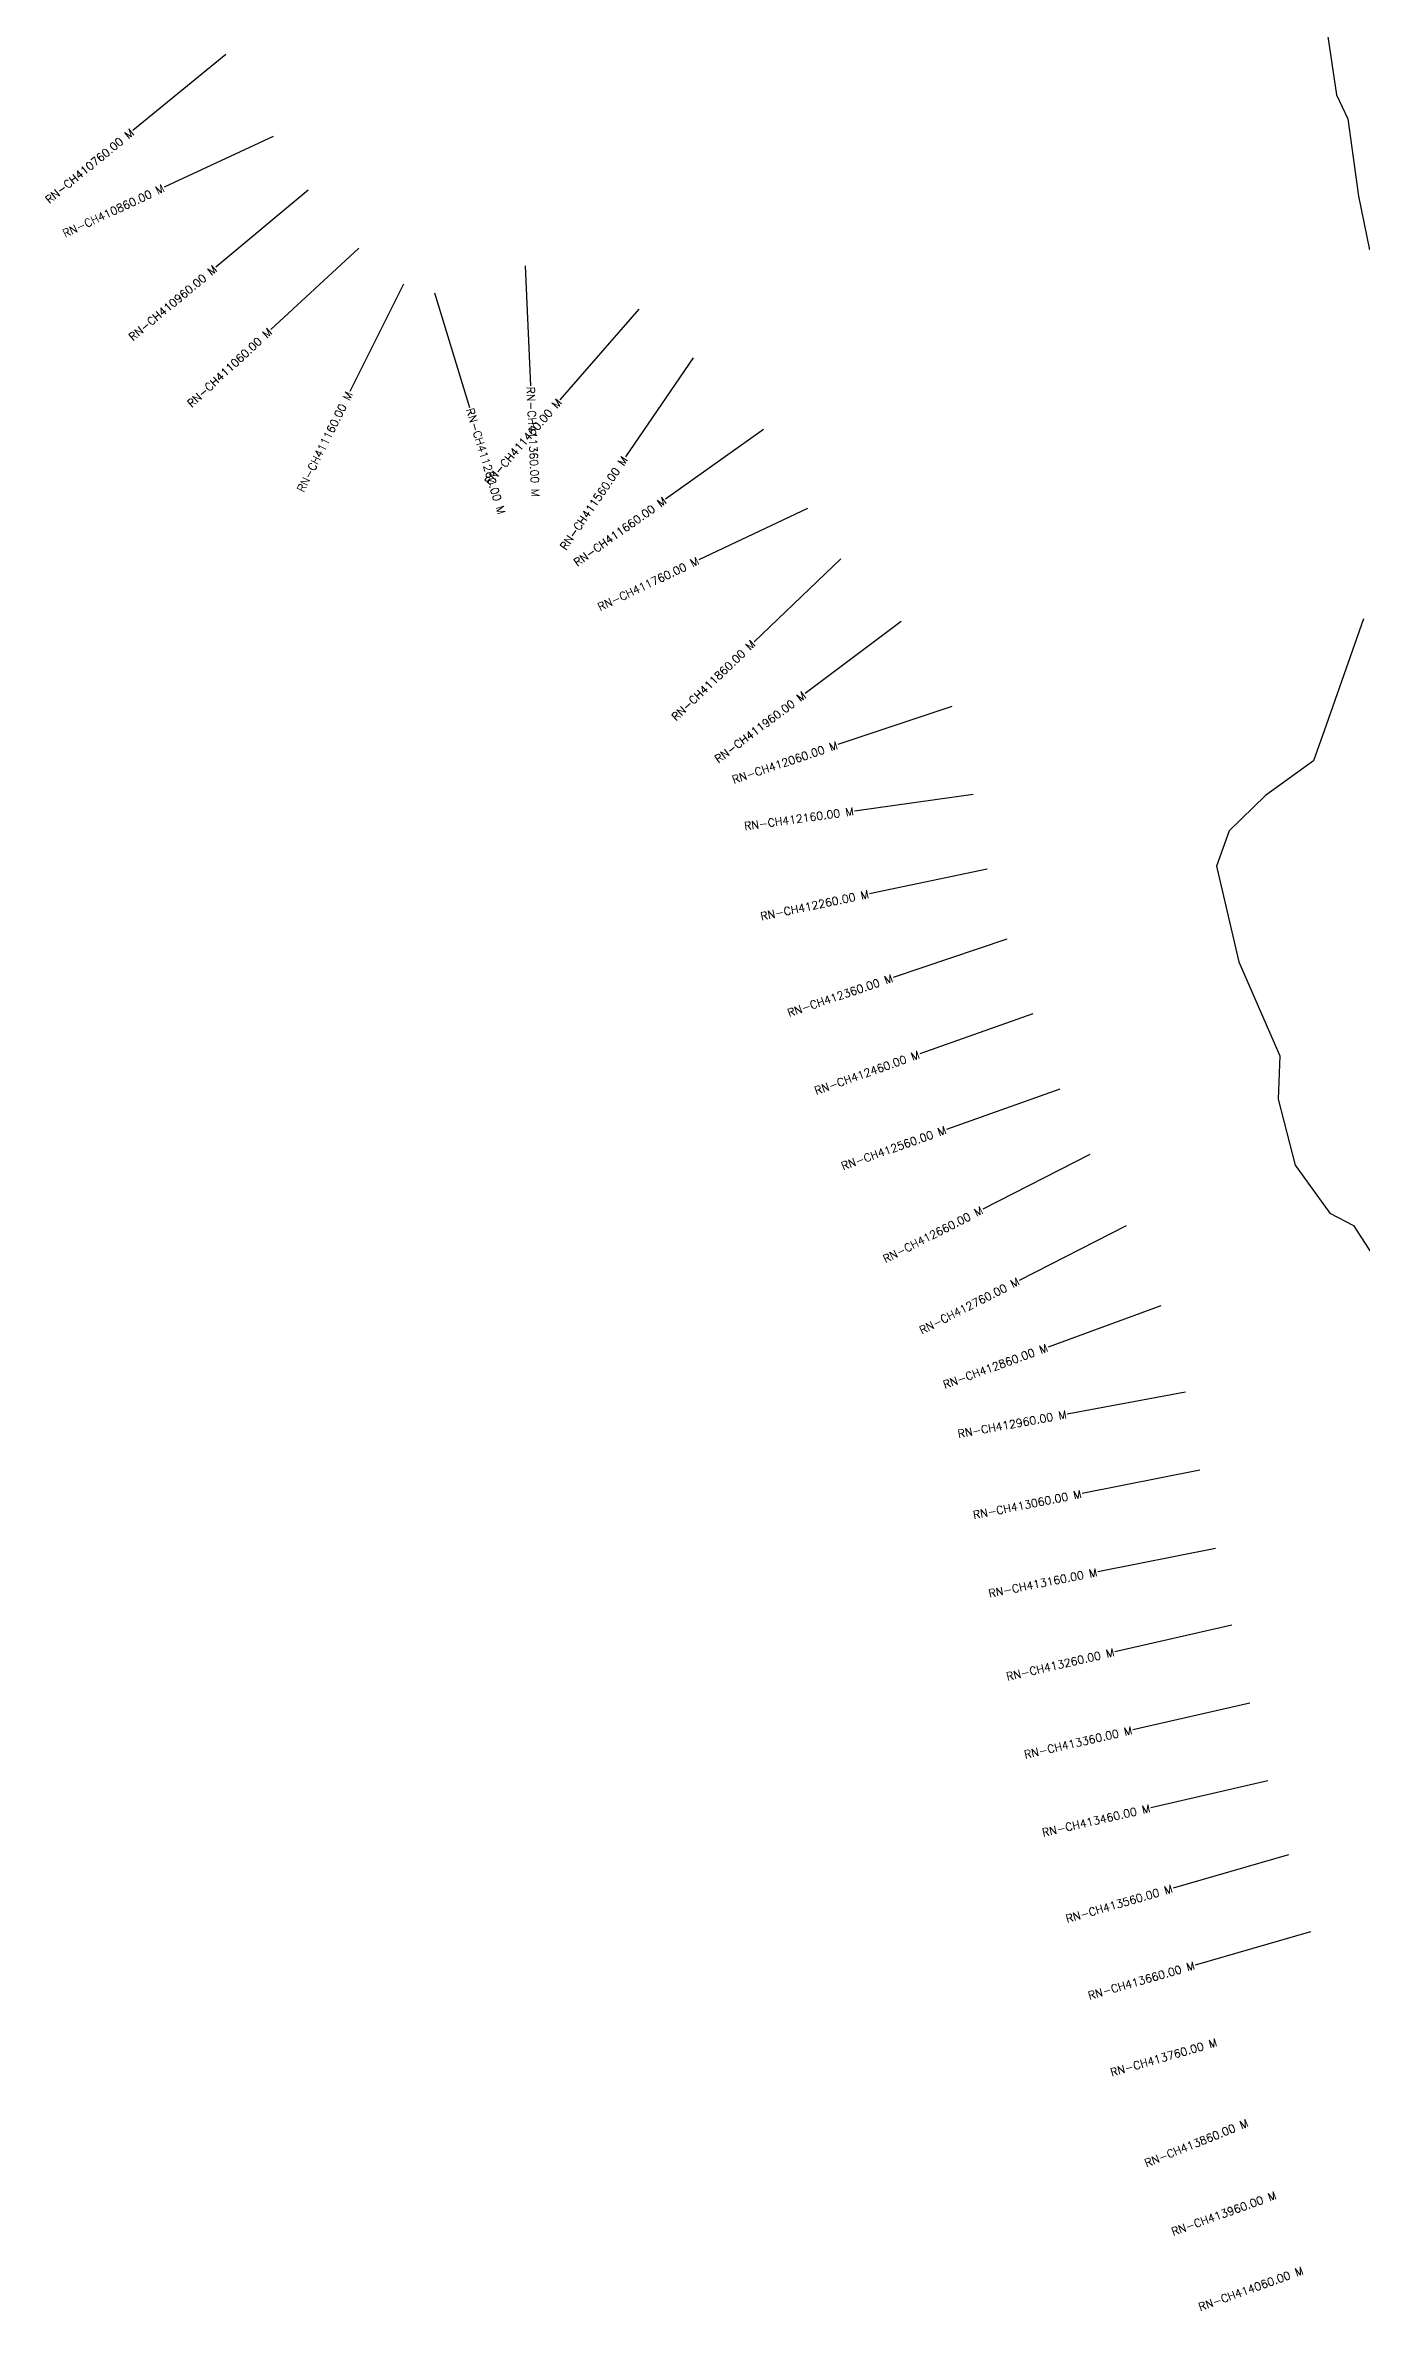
# Model space of a CAD drawing. Header units: metres. Extents: x 303843 to 310225, y 1935431 to 1940747.
# Drawn here: x 305439 to 307083, y 1935431 to 1938263 of the extents above; entities that cross this region are included whole.
import ezdxf
from ezdxf.enums import TextEntityAlignment as Align

# ---------------------------------------------------------------- set-up
doc = ezdxf.new("R2010")
doc.units = ezdxf.units.M
for name, color, linetype in [('CS', 134, 'Continuous'), ('CSMark', 6, 'Continuous'), ('VILLAGE BOUNDRY', 10, 'Continuous')]:
    doc.layers.add(name, color=color, linetype=linetype)
doc.styles.get("Standard").update_dxf_attribs({"font": 'simplex.shx'})

msp = doc.modelspace()

# ---------------------------------------------------------------- linework, layer by layer
at = {"layer": 'CS'}
for p, q in [((305664, 1938250.9), (305548, 1938155.9)), ((305723.2, 1938148.5), (305587.2, 1938085.2)), ((305766.9, 1938081.4), (305651.7, 1937985.3)), ((305830.2, 1938009.1), (305720.2, 1937907.2)), ((306038, 1937986.8), (306044.8, 1937836.9)), ((305885.9, 1937964), (305819, 1937829.7)), ((305924.9, 1937953.3), (305968.5, 1937809.8)), ((306180, 1937932.7), (306081.5, 1937819.6)), ((306247.9, 1937872), (306163.4, 1937748.1)), ((306335.8, 1937782.4), (306213.6, 1937695.4)), ((306390.7, 1937683.6), (306255.2, 1937619.3)), ((306432.4, 1937620.7), (306324, 1937517.1)), ((306507.8, 1937542.3), (306387.8, 1937452.3)), ((306571.1, 1937436.2), (306428.9, 1937388.5)), ((306598, 1937325.9), (306449.5, 1937305.4)), ((306615.1, 1937232.7), (306468.3, 1937202)), ((306639.9, 1937145.4), (306497.8, 1937097.2)), ((306672.5, 1937052), (306531.1, 1937001.8)), ((306705.9, 1936957.7), (306564.6, 1936907.5)), ((306743.4, 1936875.9), (306609.8, 1936807.7)), ((306788.9, 1936786.8), (306655.3, 1936718.6)), ((306832.3, 1936686.9), (306691.4, 1936635.4)), ((306862.9, 1936578.8), (306715.4, 1936551.7)), ((306881.2, 1936481.6), (306734.1, 1936452.3)), ((306900.7, 1936383.5), (306753.6, 1936354.3)), ((306921.1, 1936287.9), (306774.9, 1936254.3)), ((306943.5, 1936190.4), (306797.3, 1936156.8)), ((306965.9, 1936093), (306819.7, 1936059.4)), ((306991.6, 1936000.7), (306847.5, 1935959)), ((307019.4, 1935904.6), (306875.3, 1935862.9))]:
    msp.add_line(p, q, dxfattribs=at)
at = {"layer": 'VILLAGE BOUNDRY'}
for points in [[(307038.3, 1938290.3), (307051.7, 1938200.8), (307066.1, 1938170.8), (307079.4, 1938073.9), (307093.1, 1938006.8)], [(307085.5, 1937545.8), (307038.7, 1937412.6), (307023.1, 1937368.3), (306962.9, 1937324.7), (306917.5, 1937280.8), (306901.9, 1937236.4), (306929.7, 1937117), (306981.1, 1936999.5), (306978.9, 1936945.1), (306999.9, 1936862.9), (307043.5, 1936802.7), (307073, 1936787.3), (307102, 1936742.2)]]:
    msp.add_lwpolyline(points, dxfattribs=at)

# ---------------------------------------------------------------- texts
at = {"layer": 'CSMark'}
for s, rotation, p in [('RN-CH410760.00 M', 39.3133, (305547.2, 1938155.3)), ('RN-CH410860.00 M', 24.9682, (305586.3, 1938084.8)), ('RN-CH410960.00 M', 39.8233, (305650.9, 1937984.7)), ('RN-CH411060.00 M', 42.8243, (305719.4, 1937906.5)), ('RN-CH411160.00 M', 63.5251, (305818.6, 1937828.8)), ('RN-CH411460.00 M', 48.9555, (306080.8, 1937818.8)), ('RN-CH411560.00 M', 55.6955, (306162.8, 1937747.3)), ('RN-CH411660.00 M', 35.4673, (306212.8, 1937694.8)), ('RN-CH411760.00 M', 25.3777, (306254.3, 1937618.9)), ('RN-CH411860.00 M', 43.7035, (306323.2, 1937516.4)), ('RN-CH411960.00 M', 36.9065, (306387, 1937451.7)), ('RN-CH412060.00 M', 18.5795, (306428, 1937388.1)), ('RN-CH412160.00 M', 7.8723, (306448.5, 1937305.3)), ('RN-CH412260.00 M', 11.8198, (306467.3, 1937201.8)), ('RN-CH412360.00 M', 18.709, (306496.9, 1937096.9)), ('RN-CH412460.00 M', 19.5594, (306530.2, 1937001.4)), ('RN-CH412560.00 M', 19.5594, (306563.6, 1936907.2)), ('RN-CH412660.00 M', 27.044, (306609, 1936807.3)), ('RN-CH412760.00 M', 27.044, (306654.4, 1936718.2)), ('RN-CH412860.00 M', 20.074, (306690.4, 1936635.1)), ('RN-CH412960.00 M', 10.4026, (306714.4, 1936551.5)), ('RN-CH413060.00 M', 11.2488, (306733.1, 1936452.1)), ('RN-CH413160.00 M', 11.2488, (306752.6, 1936354.1)), ('RN-CH413260.00 M', 12.9457, (306773.9, 1936254.1)), ('RN-CH413360.00 M', 12.9457, (306796.3, 1936156.6)), ('RN-CH413460.00 M', 12.9457, (306818.7, 1936059.1)), ('RN-CH413560.00 M', 16.1324, (306846.5, 1935958.7)), ('RN-CH413660.00 M', 16.1324, (306874.3, 1935862.7)), ('RN-CH413760.00 M', 16.1324, (306902.1, 1935766.6)), ('RN-CH413860.00 M', 21.8914, (306940.8, 1935666.2)), ('RN-CH413960.00 M', 19.7313, (306976, 1935575.7)), ('RN-CH414060.00 M', 19.7313, (307009.8, 1935481.6))]:
    msp.add_text(s, height=10, rotation=rotation, dxfattribs=at).set_placement(p, align=Align.MIDDLE_RIGHT)
for s, rotation, p in [('RN-CH411360.00 M', 272.6006, (306044.8, 1937835.9)), ('RN-CH411260.00 M', 286.9072, (305968.8, 1937808.8))]:
    msp.add_text(s, height=10, rotation=rotation, dxfattribs=at).set_placement(p, align=Align.MIDDLE_LEFT)

doc.saveas('drawing.dxf')
